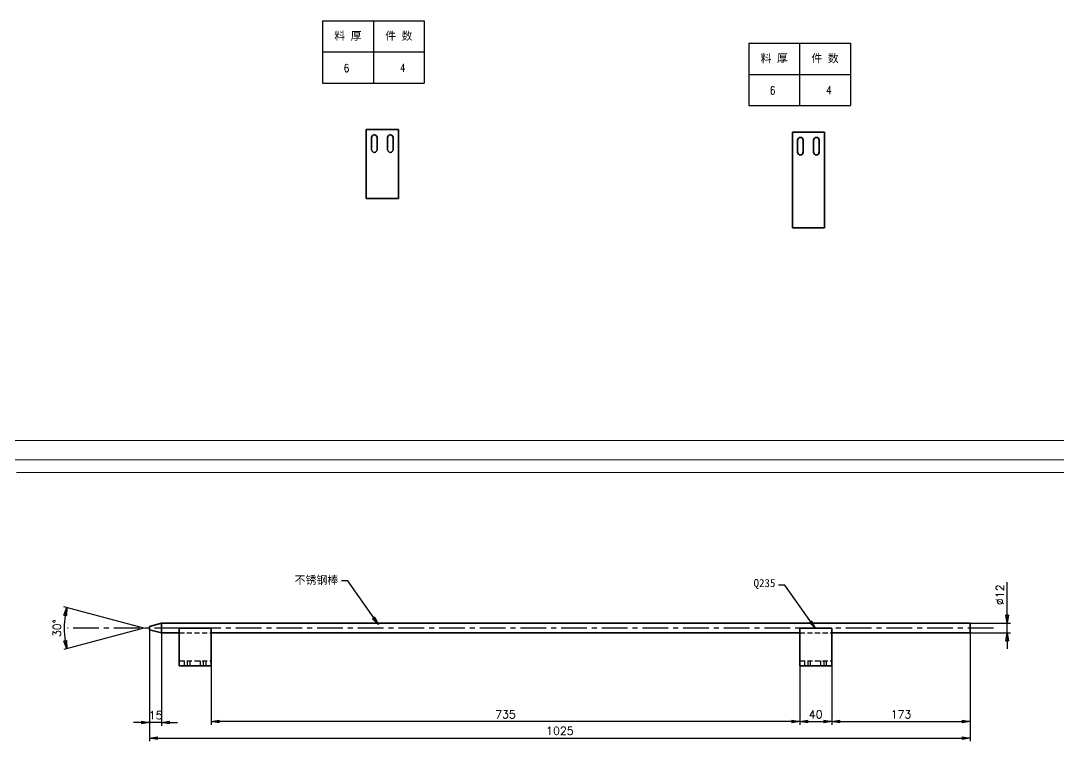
# Model space of a CAD drawing. Header units: millimetres. Extents: x 29078 to 32945, y -44812 to -43100.
# Drawn here: x 30843 to 32139, y -44000 to -43100 of the extents above; entities that cross this region are included whole.
import ezdxf
from ezdxf.enums import TextEntityAlignment as Align

# ---------------------------------------------------------------- set-up
doc = ezdxf.new("R2010")
doc.units = ezdxf.units.MM
doc.linetypes.add('DASHDOT', pattern=[50.8, 31.75, -6.35, 6.35, -6.35])
doc.linetypes.add('DASHED', pattern=[9.525, 6.35, -3.175])
doc.layers.get('0').update_dxf_attribs({"lineweight": 13})
for name, color, linetype, lineweight in [('TK', 7, 'Continuous', 13), ('中心线层', 2, 'DASHDOT', 25), ('标注线', 3, 'Continuous', 25), ('虚线层', 1, 'DASHED', 25)]:
    doc.layers.add(name, color=color, linetype=linetype, lineweight=lineweight)
doc.layers.add('不可打印', color=7, linetype='Continuous', lineweight=13, plot=False)
doc.styles.add('DIM', font='romans.shx', dxfattribs={"width": 0.8, "bigfont": 'bigfont.shx'})
doc.styles.add('HZ', font='txt.shx', dxfattribs={"bigfont": 'hztxt2.shx'})
doc.styles.get("Standard").update_dxf_attribs({"font": 'simplex.shx', "bigfont": 'gbcbig.shx'})
doc.dimstyles.new('YHTEC-4.0', dxfattribs={"dimscale": 4, "dimtxt": 2.5, "dimasz": 2.5, "dimexe": 1, "dimexo": 0, "dimgap": 1, "dimtad": 1, "dimdsep": 46, "dimtxsty": 'HZ', "dimblk": 'CLOSED', "dimcen": 0, "dimclrd": 3, "dimclre": 3, "dimclrt": 4, "dimadec": 3, "dimazin": 2, "dimtfac": 1, "dimtmove": 0, "dimatfit": 3, "dimldrblk": 'CLOSED', "dimfxl": 0, "dimlwd": -1, "dimlwe": -1, "dimarcsym": 0})

# ---------------------------------------------------------------- blocks, each defined once
blk = doc.blocks.new('A$C2D533E0D')
at = {"layer": 'TK', "ltscale": 2}
for p, q in [((-414, 291), (-6, 291)), ((-400, 287), (-10, 287))]:
    blk.add_line(p, q, dxfattribs=at)
at = {"layer": '不可打印', "color": 1, "linetype": 'Continuous', "ltscale": 2}
blk.add_line((-420, 297), (0, 297), dxfattribs=at)
blk = doc.blocks.new('_Closed')
at = {"color": 0, "linetype": 'ByBlock', "lineweight": -2}
for p, q in [((-1, 0.17), (0, 0)), ((-1, 0.17), (-1, -0.17)), ((0, 0), (-1, -0.17)), ((0, 0), (-1, 0))]:
    blk.add_line(p, q, dxfattribs=at)
blk = doc.blocks.new('*D80')
at = {"layer": 'Defpoints', "color": 0, "transparency": 16777216}
for p in [(31004.1, -43860.6), (32029.1, -43864.7), (32029.1, -43996.1)]:
    blk.add_point(p, dxfattribs=at)
at = {"layer": '标注线', "color": 3, "transparency": 16777216}
for p, q in [((31004.1, -43860.6), (31004.1, -44000.1)), ((32029.1, -43864.7), (32029.1, -44000.1)), ((31014.1, -43996.1), (32019.1, -43996.1))]:
    blk.add_line(p, q, dxfattribs=at)
at = {"layer": '标注线', "color": 3, "transparency": 16777216, "xscale": 10, "yscale": 10, "zscale": 10, "rotation": 180}
blk.add_blockref('_Closed', (31004.1, -43996.1), dxfattribs=at)
at = {"layer": '标注线', "color": 3, "transparency": 16777216, "xscale": 10, "yscale": 10, "zscale": 10}
blk.add_blockref('_Closed', (32029.1, -43996.1), dxfattribs=at)
at = {"layer": '标注线', "color": 4, "transparency": 16777216, "insert": (31516.6, -43987.1), "char_height": 10, "attachment_point": 5, "style": 'HZ'}
blk.add_mtext('1025', dxfattribs=at)
blk = doc.blocks.new('*D81')
at = {"layer": 'Defpoints', "color": 0, "transparency": 16777216}
for p in [(31004.1, -43860.6), (31019.1, -43864.7), (31004.1, -43976.7)]:
    blk.add_point(p, dxfattribs=at)
at = {"layer": '标注线', "color": 3, "transparency": 16777216}
for p, q in [((31004.1, -43860.6), (31004.1, -43980.7)), ((31019.1, -43864.7), (31019.1, -43980.7)), ((30994.1, -43976.7), (30984.1, -43976.7)), ((31019.1, -43976.7), (31004.1, -43976.7)), ((31029.1, -43976.7), (31039.1, -43976.7))]:
    blk.add_line(p, q, dxfattribs=at)
at = {"layer": '标注线', "color": 3, "transparency": 16777216, "xscale": 10, "yscale": 10, "zscale": 10}
blk.add_blockref('_Closed', (31004.1, -43976.7), dxfattribs=at)
at = {"layer": '标注线', "color": 3, "transparency": 16777216, "xscale": 10, "yscale": 10, "zscale": 10, "rotation": 180}
blk.add_blockref('_Closed', (31019.1, -43976.7), dxfattribs=at)
at = {"layer": '标注线', "color": 4, "transparency": 16777216, "insert": (31011.6, -43967.7), "char_height": 10, "attachment_point": 5, "style": 'HZ'}
blk.add_mtext('15', dxfattribs=at)
blk = doc.blocks.new('*D82')
at = {"layer": 'Defpoints', "color": 0, "transparency": 16777216}
for p in [(31019.1, -43852.7), (31004.1, -43856.7), (31004.1, -43860.6), (31019.1, -43864.7), (30897.8, -43867.3)]:
    blk.add_point(p, dxfattribs=at)
at = {"layer": '标注线', "color": 3, "transparency": 16777216}
for q in [(30896.9, -43831.9), (30896.9, -43885.4)]:
    blk.add_line((30996.7, -43858.7), q, dxfattribs=at)
blk.add_arc((30996.7, -43858.7), 99.3, 170.7731, 189.227, dxfattribs=at)
at = {"layer": '标注线', "color": 3, "transparency": 16777216, "xscale": 10, "yscale": 10, "zscale": 10}
for p, rotation in [((30900.8, -43833), 77.88657966791529), ((30900.8, -43884.4), 282.1135108636869)]:
    blk.add_blockref('_Closed', p, dxfattribs=dict(at, rotation=rotation))
at = {"layer": '标注线', "color": 4, "transparency": 16777216, "insert": (30888.4, -43858.7), "char_height": 10, "attachment_point": 5, "rotation": 90, "style": 'HZ'}
blk.add_mtext('30°', dxfattribs=at)
blk = doc.blocks.new('*D83')
at = {"layer": 'Defpoints', "color": 0, "transparency": 16777216}
for p in [(32029.1, -43852.7), (32075.3, -43852.7), (32029.1, -43864.7)]:
    blk.add_point(p, dxfattribs=at)
at = {"layer": '标注线', "color": 3, "transparency": 16777216}
for p, q in [((32075.3, -43842.7), (32075.3, -43801.3)), ((32029.1, -43852.7), (32079.3, -43852.7)), ((32075.3, -43864.7), (32075.3, -43852.7)), ((32029.1, -43864.7), (32079.3, -43864.7)), ((32075.3, -43874.7), (32075.3, -43884.7))]:
    blk.add_line(p, q, dxfattribs=at)
at = {"layer": '标注线', "color": 3, "transparency": 16777216, "xscale": 10, "yscale": 10, "zscale": 10}
for p, rotation in [((32075.3, -43852.7), 270), ((32075.3, -43864.7), 90)]:
    blk.add_blockref('_Closed', p, dxfattribs=dict(at, rotation=rotation))
at = {"layer": '标注线', "color": 4, "transparency": 16777216, "insert": (32066.3, -43817), "char_height": 10, "attachment_point": 5, "rotation": 90, "style": 'HZ'}
blk.add_mtext('%%c12', dxfattribs=at)
blk = doc.blocks.new('*D88')
at = {"layer": 'Defpoints', "color": 0, "transparency": 16777216}
for p in [(31816.1, -43905.7), (31856.1, -43905.7), (31856.1, -43975.5)]:
    blk.add_point(p, dxfattribs=at)
at = {"layer": '标注线', "color": 3, "transparency": 16777216}
for p, q in [((31816.1, -43905.7), (31816.1, -43979.5)), ((31856.1, -43905.7), (31856.1, -43979.5)), ((31826.1, -43975.5), (31846.1, -43975.5))]:
    blk.add_line(p, q, dxfattribs=at)
at = {"layer": '标注线', "color": 3, "transparency": 16777216, "xscale": 10, "yscale": 10, "zscale": 10, "rotation": 180}
blk.add_blockref('_Closed', (31816.1, -43975.5), dxfattribs=at)
at = {"layer": '标注线', "color": 3, "transparency": 16777216, "xscale": 10, "yscale": 10, "zscale": 10}
blk.add_blockref('_Closed', (31856.1, -43975.5), dxfattribs=at)
at = {"layer": '标注线', "color": 4, "transparency": 16777216, "insert": (31836.1, -43966.5), "char_height": 10, "attachment_point": 5, "style": 'HZ'}
blk.add_mtext('40', dxfattribs=at)
blk = doc.blocks.new('*D89')
at = {"layer": 'Defpoints', "color": 0, "transparency": 16777216}
for p in [(32029.1, -43864.7), (31856.1, -43905.7), (32029.1, -43975.5)]:
    blk.add_point(p, dxfattribs=at)
at = {"layer": '标注线', "color": 3, "transparency": 16777216}
for p, q in [((32029.1, -43864.7), (32029.1, -43979.5)), ((31856.1, -43905.7), (31856.1, -43979.5)), ((31866.1, -43975.5), (32019.1, -43975.5))]:
    blk.add_line(p, q, dxfattribs=at)
at = {"layer": '标注线', "color": 3, "transparency": 16777216, "xscale": 10, "yscale": 10, "zscale": 10, "rotation": 180}
blk.add_blockref('_Closed', (31856.1, -43975.5), dxfattribs=at)
at = {"layer": '标注线', "color": 3, "transparency": 16777216, "xscale": 10, "yscale": 10, "zscale": 10}
blk.add_blockref('_Closed', (32029.1, -43975.5), dxfattribs=at)
at = {"layer": '标注线', "color": 4, "transparency": 16777216, "insert": (31942.6, -43966.5), "char_height": 10, "attachment_point": 5, "style": 'HZ'}
blk.add_mtext('173', dxfattribs=at)
blk = doc.blocks.new('*D90')
at = {"layer": 'Defpoints', "color": 0, "transparency": 16777216}
for p in [(31081.1, -43905.7), (31816.1, -43905.7), (31081.1, -43975.5)]:
    blk.add_point(p, dxfattribs=at)
at = {"layer": '标注线', "color": 3, "transparency": 16777216}
for p, q in [((31081.1, -43905.7), (31081.1, -43979.5)), ((31816.1, -43905.7), (31816.1, -43979.5)), ((31806.1, -43975.5), (31091.1, -43975.5))]:
    blk.add_line(p, q, dxfattribs=at)
at = {"layer": '标注线', "color": 3, "transparency": 16777216, "xscale": 10, "yscale": 10, "zscale": 10, "rotation": 180}
blk.add_blockref('_Closed', (31081.1, -43975.5), dxfattribs=at)
at = {"layer": '标注线', "color": 3, "transparency": 16777216, "xscale": 10, "yscale": 10, "zscale": 10}
blk.add_blockref('_Closed', (31816.1, -43975.5), dxfattribs=at)
at = {"layer": '标注线', "color": 4, "transparency": 16777216, "insert": (31448.6, -43966.5), "char_height": 10, "attachment_point": 5, "style": 'HZ'}
blk.add_mtext('735', dxfattribs=at)
blk = doc.blocks.new('*T104')
at = {"color": 0, "linetype": 'ByBlock', "lineweight": -2, "transparency": 16777216}
for p, q in [((0, 0), (127, 0)), ((0, 0), (0, -78)), ((63.5, 0), (63.5, -78)), ((127, 0), (127, -78)), ((0, -39), (127, -39)), ((0, -78), (127, -78))]:
    blk.add_line(p, q, dxfattribs=at)
at = {"color": 0, "transparency": 16777216, "char_height": 10, "width": 60.5, "attachment_point": 5}
for s, insert in [('{\\fSimSun|b0|i0|c134|p2;料 厚}', (31.75, -19.5)), ('{\\fSimSun|b0|i0|c134|p2;件 数}', (95.25, -19.5))]:
    blk.add_mtext(s, dxfattribs=dict(at, insert=insert))
blk = doc.blocks.new('拆图参数')
blk.add_blockref('*T104', (-63.5, 78))
at = {"style": 'DIM', "width": 0.8}
blk.add_attdef('6', text='', height=10, dxfattribs=at).set_placement((-37.1, 18.9), align=Align.MIDDLE_LEFT)
blk.add_attdef('1', text='', height=10, dxfattribs=at).set_placement((36.6, 19.3), align=Align.MIDDLE_CENTER)

msp = doc.modelspace()

# ---------------------------------------------------------------- linework, layer by layer
at = {"color": 7, "lineweight": 35}
for p, q in [((31274.795, -43235.604), (31314.795, -43235.604)), ((31274.795, -43235.604), (31274.795, -43321.604)), ((31314.795, -43235.604), (31314.795, -43321.604)), ((31806.934, -43238.77), (31846.934, -43238.77)), ((31806.934, -43238.77), (31806.934, -43358.27)), ((31846.934, -43238.77), (31846.934, -43358.27)), ((31274.795, -43321.604), (31314.795, -43321.604)), ((31806.934, -43358.27), (31846.934, -43358.27)), ((31019.054, -43852.669), (32029.054, -43852.668)), ((31019.054, -43864.669), (31041.136, -43864.669)), ((31041.136, -43858.669), (31081.136, -43858.669)), ((31041.136, -43894.669), (31041.136, -43858.669)), ((31081.136, -43894.669), (31081.136, -43858.669)), ((31081.136, -43864.669), (31816.136, -43864.668)), ((31816.136, -43858.669), (31856.136, -43858.669)), ((31816.136, -43894.668), (31816.136, -43858.669)), ((31856.136, -43894.668), (31856.136, -43858.669)), ((31856.136, -43864.668), (32029.054, -43864.668)), ((31041.136, -43905.669), (31081.136, -43905.669)), ((31816.136, -43905.668), (31856.136, -43905.668))]:
    msp.add_line(p, q, dxfattribs=at)
at = {"color": 7, "lineweight": 35, "ltscale": 0.375}
for p, q in [((31281.295, -43245.604), (31281.295, -43260.604)), ((31288.295, -43260.604), (31288.295, -43245.604)), ((31301.295, -43245.604), (31301.295, -43260.604)), ((31308.295, -43260.604), (31308.295, -43245.604)), ((31813.434, -43248.77), (31813.434, -43263.77)), ((31820.434, -43263.77), (31820.434, -43248.77)), ((31833.434, -43248.77), (31833.434, -43263.77)), ((31840.434, -43263.77), (31840.434, -43248.77))]:
    msp.add_line(p, q, dxfattribs=at)
at = {"color": 7, "lineweight": 35, "ltscale": 0.388229}
for p, q in [((31019.054, -43852.669), (31004.054, -43856.688)), ((31019.054, -43864.669), (31004.054, -43860.65))]:
    msp.add_line(p, q, dxfattribs=at)
at = {"color": 7, "lineweight": 35, "ltscale": 0.3}
for p, q in [((31019.054, -43852.669), (31019.054, -43864.669)), ((32029.054, -43864.668), (32029.054, -43852.668))]:
    msp.add_line(p, q, dxfattribs=at)
at = {"color": 7, "lineweight": 35, "ltscale": 0.099038}
msp.add_line((31004.054, -43856.688), (31004.054, -43860.65), dxfattribs=at)
at = {"color": 7, "lineweight": 35, "ltscale": 0.275}
for p, q in [((31041.136, -43894.669), (31041.136, -43905.669)), ((31081.136, -43894.669), (31081.136, -43905.669)), ((31816.136, -43894.668), (31816.136, -43905.668)), ((31856.136, -43894.668), (31856.136, -43905.668))]:
    msp.add_line(p, q, dxfattribs=at)
at = {"color": 7, "lineweight": 35}
for centre, start, end in [((31284.795, -43245.604), 0.000001, 180.000001), ((31304.795, -43245.604), 0.000001, 180.000001), ((31816.934, -43248.77), 0.000001, 180.000001), ((31836.934, -43248.77), 0.000001, 180.000001), ((31284.795, -43260.604), 180.000001, 0.000001), ((31304.795, -43260.604), 180.000001, 0.000001), ((31816.934, -43263.77), 180.000001, 0.000001), ((31836.934, -43263.77), 180.000001, 0.000001)]:
    msp.add_arc(centre, 3.5, start, end, dxfattribs=at)
at = {"layer": '中心线层', "linetype": 'DASHDOT'}
msp.add_line((32058.07, -43858.668), (30901.554, -43858.669), dxfattribs=at)
at = {"layer": '中心线层', "linetype": 'DASHDOT', "ltscale": 0.180017}
for p, q in [((31051.136, -43899.068), (31051.136, -43906.269)), ((31071.136, -43899.068), (31071.136, -43906.269)), ((31826.136, -43899.068), (31826.136, -43906.269)), ((31846.136, -43899.068), (31846.136, -43906.269))]:
    msp.add_line(p, q, dxfattribs=at)
at = {"layer": '虚线层', "ltscale": 0.3}
msp.add_line((31019.054, -43852.669), (31019.054, -43864.669), dxfattribs=at)
at = {"layer": '虚线层'}
for p, q in [((31041.136, -43864.669), (31081.136, -43864.669)), ((31816.136, -43864.668), (31856.136, -43864.668)), ((31041.136, -43899.669), (31081.136, -43899.669)), ((31816.136, -43899.668), (31856.136, -43899.668))]:
    msp.add_line(p, q, dxfattribs=at)
at = {"layer": '虚线层', "ltscale": 0.15}
for p, q in [((31047.636, -43905.669), (31047.636, -43899.669)), ((31054.636, -43905.669), (31054.636, -43899.669)), ((31067.636, -43905.669), (31067.636, -43899.669)), ((31074.636, -43905.669), (31074.636, -43899.669)), ((31822.636, -43905.668), (31822.636, -43899.668)), ((31829.636, -43905.668), (31829.636, -43899.668)), ((31842.636, -43905.668), (31842.636, -43899.668)), ((31849.636, -43905.668), (31849.636, -43899.668))]:
    msp.add_line(p, q, dxfattribs=at)

# ---------------------------------------------------------------- block references
at = {"layer": 'TK', "xscale": 4, "yscale": 4, "zscale": 4}
msp.add_blockref('A$C2D533E0D', (32437.898, -44812.306), dxfattribs=at)
at = {"layer": '标注线'}
for p in [(31283.605, -43177.519), (31816.003, -43205.523)]:
    msp.add_blockref('拆图参数', p, dxfattribs=at).add_auto_attribs({'1': '4', '6': '6'})

# ---------------------------------------------------------------- texts
at = {"layer": '标注线', "color": 4, "char_height": 10, "attachment_point": 9, "style": 'HZ'}
for s, insert in [('{\\fSimSun|b0|i0|c134|p2;不锈钢棒}', (31239.732, -43804.754)), ('{\\fSimSun|b0|i0|c134|p2;Q235}', (31785.743, -43809.879))]:
    msp.add_mtext(s, dxfattribs=dict(at, insert=insert))

# ---------------------------------------------------------------- dimensions: what is measured, and where the dimension line sits
at = {"layer": '标注线'}
dim = msp.add_linear_dim(base=(32075.269, -43852.668), p1=(32029.054, -43864.668), p2=(32029.054, -43852.668), angle=90, dimstyle='YHTEC-4.0', override={"dimpost": '%%c<>'}, dxfattribs=at)
dim.commit()
dim.dimension.update_dxf_attribs({"geometry": '*D83', "text_midpoint": (32066.269, -43817.001)})
dim = msp.add_angular_dim_2l(base=(30897.751, -43867.3226), line1=((31019.0541, -43852.6689), (31004.0541, -43856.6882)), line2=((31019.0541, -43864.6689), (31004.0541, -43860.6497)), dimstyle='YHTEC-4.0', dxfattribs=at)
dim.commit()
dim.dimension.update_dxf_attribs({"geometry": '*D82', "text_midpoint": (30888.3732, -43858.669)})
dim = msp.add_linear_dim(base=(31004.054, -43976.702), p1=(31019.054, -43864.669), p2=(31004.054, -43860.65), dimstyle='YHTEC-4.0', dxfattribs=at)
dim.commit()
dim.dimension.update_dxf_attribs({"geometry": '*D81', "text_midpoint": (31011.554, -43976.702), "dimtype": 160})
for base, p1, p2, picture, middle in [((32029.054, -43996.124), (31004.054, -43860.65), (32029.054, -43864.668), '*D80', (31516.554, -43987.124)), ((31081.136, -43975.468), (31816.136, -43905.668), (31081.136, -43905.669), '*D90', (31448.636, -43966.468)), ((31856.136, -43975.468), (31816.136, -43905.668), (31856.136, -43905.668), '*D88', (31836.136, -43966.468))]:
    dim = msp.add_linear_dim(base=base, p1=p1, p2=p2, dimstyle='YHTEC-4.0', dxfattribs=at)
    dim.commit()
    dim.dimension.update_dxf_attribs({"geometry": picture, "text_midpoint": middle})
dim = msp.add_linear_dim(base=(32029.054, -43975.468), p1=(31856.136, -43905.668), p2=(32029.054, -43864.668), dimstyle='YHTEC-4.0', override={"dimdec": 0}, dxfattribs=at)
dim.commit()
dim.dimension.update_dxf_attribs({"geometry": '*D89', "text_midpoint": (31942.595, -43966.468)})

# ---------------------------------------------------------------- leaders
at = {"layer": '标注线', "annotation_type": 0, "has_hookline": 1, "hookline_direction": 1}
for points, text_width in [([(31289.806, -43854.138), (31251.607, -43799.754), (31243.732, -43799.754)], 55.866), ([(31835.817, -43859.263), (31797.618, -43804.879), (31789.743, -43804.879)], 27.263)]:
    msp.add_leader(points, dimstyle='YHTEC-4.0', override={"dimgap": 1, "dimtad": 0}, dxfattribs=dict(at, text_width=text_width))

doc.saveas('drawing.dxf')
